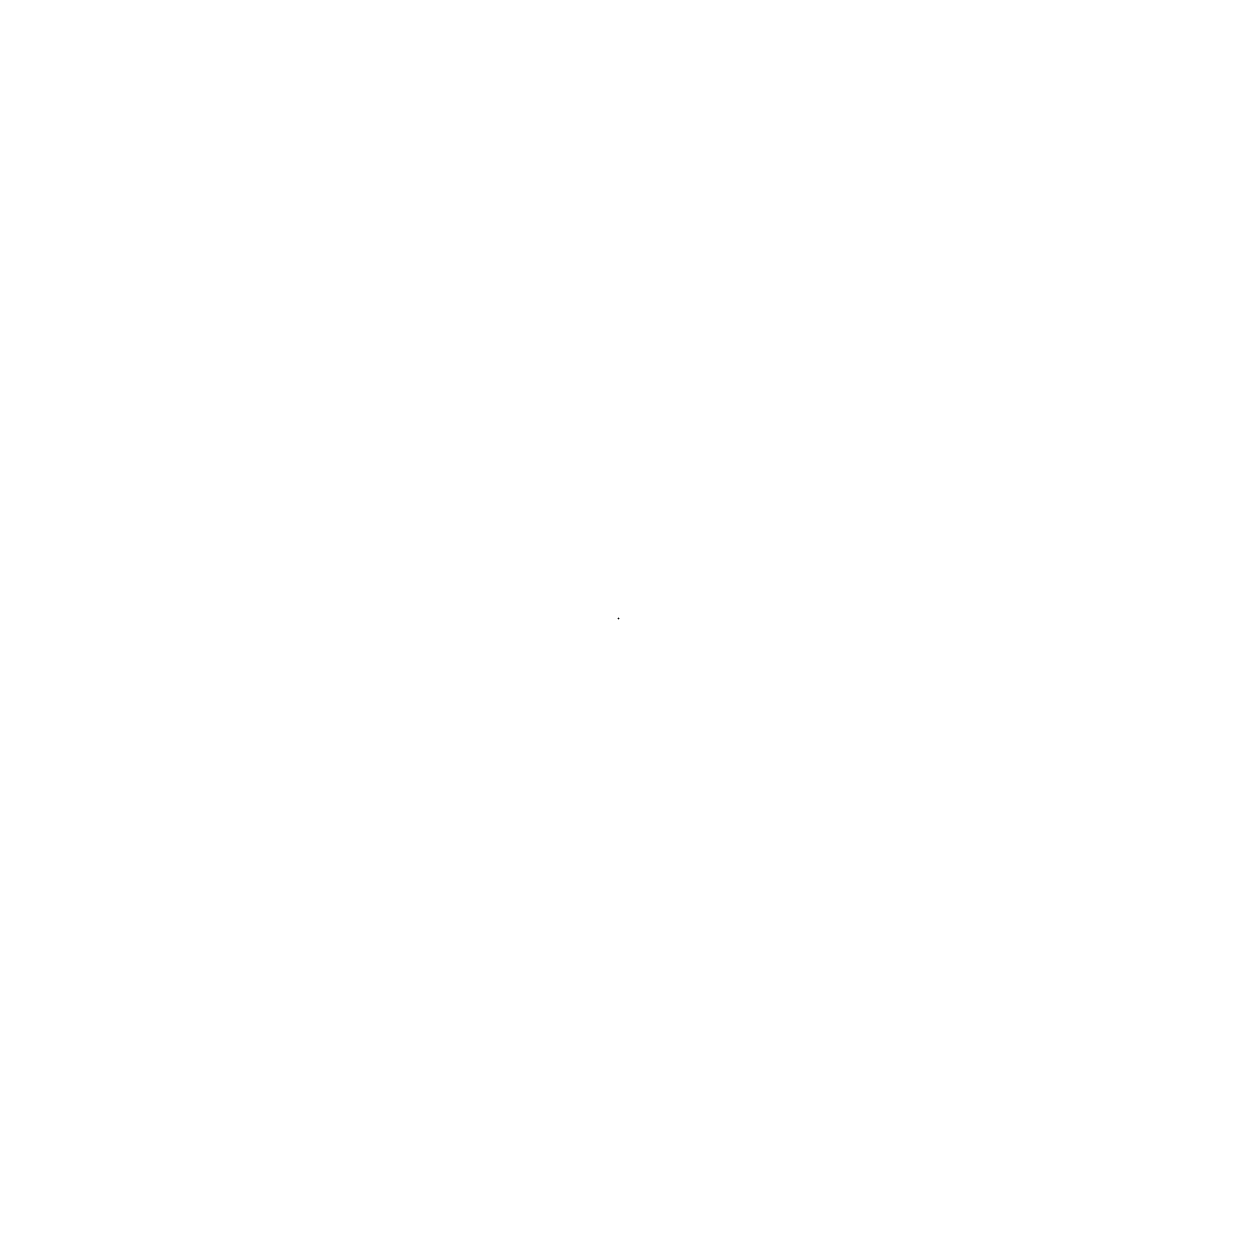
# Model space of a CAD drawing. Extents: x 1000 to 1000, y 2000 to 2000.
import ezdxf

# ---------------------------------------------------------------- set-up
doc = ezdxf.new("R2010")
doc.units = 0

msp = doc.modelspace()

# ---------------------------------------------------------------- linework, layer by layer
at = {"layer": 'PNTS'}
msp.add_point((1000, 2000, 300), dxfattribs=at)

doc.saveas('drawing.dxf')
